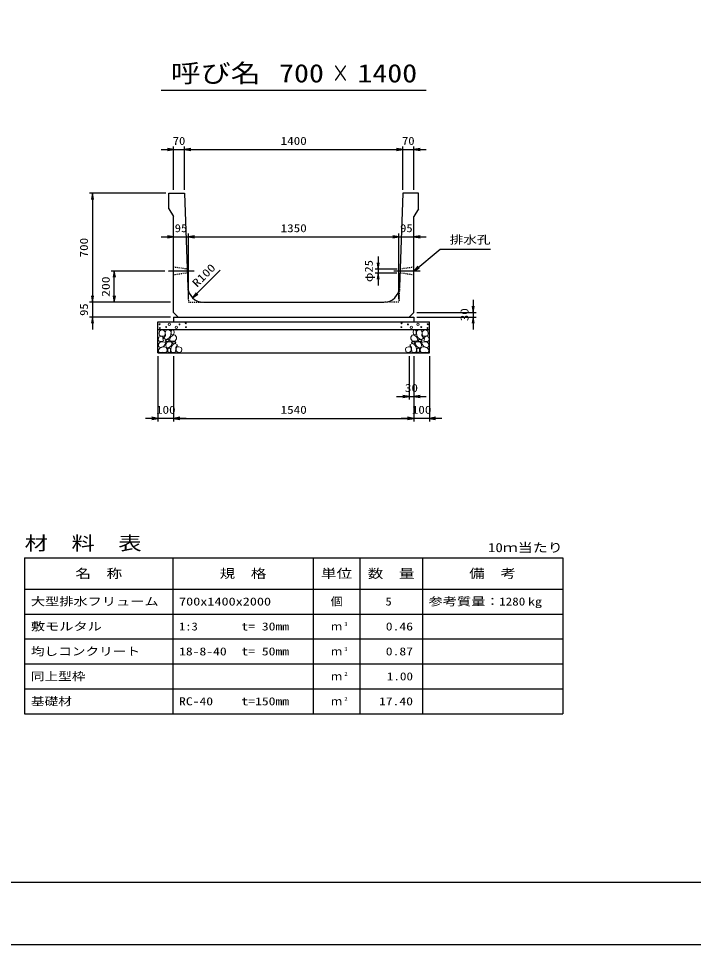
# Model space of a CAD drawing. Units: millimetres at full size. Extents: x 0 to 16820, y 0 to 11880.
# Drawn here: x 5646 to 9973, y 0 to 5940 of the extents above; entities that cross this region are included whole.
import ezdxf
from ezdxf.enums import TextEntityAlignment as Align

# ---------------------------------------------------------------- set-up
doc = ezdxf.new("R2010")
doc.units = ezdxf.units.MM
doc.linetypes.add('CHAIN', pattern=[18.5, 12, -1.5, 3.5, -1.5])
doc.linetypes.add('DASHED_SPACED', pattern=[12, 6, -6])
for name, color, linetype, lineweight in [('0_2', 7, 'Continuous', 25), ('D-BMK', 2, 'CHAIN', 25), ('D-DCR-HCHn', 4, 'Continuous', 9), ('D-MTR-FRAM', 7, 'Continuous', 25), ('D-MTR-LINE', 7, 'Continuous', 25), ('D-STR-DIM', 7, 'Continuous', 25), ('D-STR-STRn', 1, 'Continuous', 25), ('D-TTL', 2, 'Continuous', 25), ('D-TTL-TXT', 7, 'Continuous', 25)]:
    doc.layers.add(name, color=color, linetype=linetype, lineweight=lineweight)
doc.layers.add('D-MTR', color=7, linetype='Continuous')
doc.layers.add('D-MTR-TXT', color=7, linetype='Continuous')
doc.styles.add('ＭＳ ゴシック', font='')
doc.styles.get('ＭＳ ゴシック').set_extended_font_data('MS Gothic')

# ---------------------------------------------------------------- blocks, each defined once
blk = doc.blocks.new('open_arrow')
at = {"color": 0, "linetype": 'Continuous', "lineweight": -2}
blk.add_lwpolyline([(7.5, 1.25), (0, 0), (7.5, -1.25)], dxfattribs=at)

msp = doc.modelspace()

# ---------------------------------------------------------------- linework, layer by layer
at = {"layer": '0_2'}
msp.add_lwpolyline([(8180, 4320), (8350, 4460), (8390, 4460), (8672.944, 4460)], dxfattribs=at)
at = {"layer": 'D-BMK'}
for p, q in [((6772.689, 4320), (6604.832, 4320)), ((8220, 4320), (8052.143, 4320))]:
    msp.add_line(p, q, dxfattribs=at)
at = {"layer": 'D-DCR-HCHn'}
for points in [[(6578.399, 3938.696), (6562.796, 3942.163), (6548.928, 3935.228), (6547.194, 3919.626), (6550.661, 3907.491), (6567.997, 3902.29), (6580.132, 3902.29), (6585.333, 3910.958), (6585.333, 3930.028)], [(6592.267, 3940.429), (6587.067, 3924.827), (6588.8, 3907.491), (6576.665, 3888.421), (6592.267, 3879.753), (6609.603, 3888.421), (6620.005, 3902.29), (6623.472, 3924.827), (6620.005, 3936.962), (6609.603, 3942.163)], [(6625.206, 3936.962), (6625.206, 3916.159), (6633.874, 3910.958), (6642.542, 3916.159), (6644.275, 3928.294), (6642.542, 3938.696), (6630.407, 3942.163)], [(8194.794, 3936.962), (8194.794, 3916.159), (8186.126, 3910.958), (8177.458, 3916.159), (8175.725, 3928.294), (8177.458, 3938.696), (8189.593, 3942.163)], [(8227.733, 3940.429), (8232.933, 3924.827), (8231.2, 3907.491), (8243.335, 3888.421), (8227.733, 3879.753), (8210.397, 3888.421), (8199.995, 3902.29), (8196.528, 3924.827), (8199.995, 3936.962), (8210.397, 3942.163)], [(8241.601, 3938.696), (8257.204, 3942.163), (8271.072, 3935.228), (8272.806, 3919.626), (8269.339, 3907.491), (8252.003, 3902.29), (8239.868, 3902.29), (8234.667, 3910.958), (8234.667, 3930.028)], [(6545.46, 3895.356), (6540.26, 3879.753), (6547.194, 3869.352), (6564.53, 3867.618), (6576.366, 3872.699), (6571.464, 3884.954), (6574.932, 3891.889), (6567.997, 3898.823), (6557.596, 3902.29)], [(6578.366, 3837.757), (6591.208, 3857.019), (6589.603, 3861.834), (6571.946, 3866.65), (6555.894, 3865.045), (6544.658, 3855.414), (6543.052, 3844.177), (6544.658, 3832.941), (6557.499, 3829.731)], [(6595.735, 3879.753), (6587.067, 3872.819), (6590.534, 3867.618), (6602.669, 3867.618), (6607.87, 3869.352), (6611.337, 3876.286), (6606.136, 3881.487)], [(6623.311, 3837.757), (6631.337, 3857.019), (6624.916, 3865.045), (6605.654, 3865.045), (6597.628, 3861.834), (6589.603, 3850.598), (6589.603, 3840.967), (6597.628, 3828.125), (6607.259, 3826.52)], [(6621.739, 3898.823), (6613.071, 3878.02), (6620.005, 3869.352), (6640.808, 3869.352), (6649.476, 3872.819), (6658.144, 3884.954), (6658.144, 3895.356), (6649.476, 3909.224), (6639.074, 3910.958)], [(6647.389, 3855.414), (6655.415, 3861.834), (6652.204, 3866.65), (6640.968, 3866.65), (6636.153, 3865.045), (6632.942, 3858.624), (6637.758, 3853.808)], [(8198.261, 3898.823), (8206.929, 3878.02), (8199.995, 3869.352), (8179.192, 3869.352), (8170.524, 3872.819), (8161.856, 3884.954), (8161.856, 3895.356), (8170.524, 3909.224), (8180.926, 3910.958)], [(8172.611, 3855.414), (8164.585, 3861.834), (8167.796, 3866.65), (8179.032, 3866.65), (8183.847, 3865.045), (8187.058, 3858.624), (8182.242, 3853.808)], [(8196.689, 3837.757), (8188.663, 3857.019), (8195.084, 3865.045), (8214.346, 3865.045), (8222.372, 3861.834), (8230.397, 3850.598), (8230.397, 3840.967), (8222.372, 3828.125), (8212.741, 3826.52)], [(8224.265, 3879.753), (8232.933, 3872.819), (8229.466, 3867.618), (8217.331, 3867.618), (8212.13, 3869.352), (8208.663, 3876.286), (8213.864, 3881.487)], [(8241.634, 3837.757), (8228.792, 3857.019), (8230.397, 3861.834), (8248.054, 3866.65), (8264.106, 3865.045), (8275.342, 3855.414), (8276.948, 3844.177), (8275.342, 3832.941), (8262.501, 3829.731)], [(8274.54, 3895.356), (8279.74, 3879.753), (8272.806, 3869.352), (8255.47, 3867.618), (8243.634, 3872.699), (8248.536, 3884.954), (8245.068, 3891.889), (8252.003, 3898.823), (8262.404, 3902.29)], [(6584.787, 3797.627), (6596.023, 3802.443), (6599.234, 3818.494), (6592.813, 3829.731), (6581.577, 3832.941), (6567.13, 3831.336), (6551.078, 3824.915), (6543.052, 3815.284), (6543.052, 3804.048), (6547.868, 3797.627), (6567.13, 3799.232)], [(6620.101, 3802.443), (6620.101, 3821.705), (6612.075, 3826.52), (6604.049, 3821.705), (6602.444, 3810.469), (6604.049, 3800.837), (6615.285, 3797.627)], [(6650.599, 3799.232), (6655.415, 3813.679), (6653.81, 3829.731), (6665.046, 3847.388), (6650.599, 3855.414), (6634.548, 3847.388), (6624.916, 3834.546), (6621.706, 3813.679), (6624.916, 3802.443), (6634.548, 3797.627)], [(6663.441, 3800.837), (6677.887, 3797.627), (6690.729, 3804.048), (6692.334, 3818.494), (6689.124, 3829.731), (6673.072, 3834.546), (6661.836, 3834.546), (6657.02, 3826.52), (6657.02, 3808.863)], [(8156.559, 3800.837), (8142.113, 3797.627), (8129.271, 3804.048), (8127.666, 3818.494), (8130.876, 3829.731), (8146.928, 3834.546), (8158.164, 3834.546), (8162.98, 3826.52), (8162.98, 3808.863)], [(8169.401, 3799.232), (8164.585, 3813.679), (8166.19, 3829.731), (8154.954, 3847.388), (8169.401, 3855.414), (8185.452, 3847.388), (8195.084, 3834.546), (8198.294, 3813.679), (8195.084, 3802.443), (8185.452, 3797.627)], [(8199.899, 3802.443), (8199.899, 3821.705), (8207.925, 3826.52), (8215.951, 3821.705), (8217.556, 3810.469), (8215.951, 3800.837), (8204.715, 3797.627)], [(8235.213, 3797.627), (8223.977, 3802.443), (8220.766, 3818.494), (8227.187, 3829.731), (8238.423, 3832.941), (8252.87, 3831.336), (8268.922, 3824.915), (8276.948, 3815.284), (8276.948, 3804.048), (8272.132, 3797.627), (8252.87, 3799.232)]]:
    msp.add_lwpolyline(points, close=True, dxfattribs=at)
for centre, radius in [((6550.727, 3978.955), 3), ((6613.336, 3978.955), 7.5), ((6677.708, 3978.164), 3), ((6718.131, 3985.006), 3), ((8101.869, 3985.006), 3), ((8142.292, 3978.164), 3), ((8206.664, 3978.955), 7.5), ((8269.273, 3978.955), 3), ((6551.869, 3953.91), 3), ((6592.292, 3960.752), 3), ((6656.664, 3959.961), 7.5), ((6719.273, 3959.961), 3), ((8100.727, 3959.961), 3), ((8163.336, 3959.961), 7.5), ((8227.708, 3960.752), 3), ((8268.131, 3953.91), 3)]:
    msp.add_circle(centre, radius, dxfattribs=at)
at = {"layer": 'D-MTR-FRAM'}
for p, q in [((5685, 2480), (9135, 2480)), ((5685, 2480), (5685, 1480)), ((9135, 2480), (9135, 1480)), ((5685, 1480), (9135, 1480))]:
    msp.add_line(p, q, dxfattribs=at)
at = {"layer": 'D-MTR-LINE'}
for p, q in [((6635, 2480), (6635, 1480)), ((7535, 2480), (7535, 1480)), ((7835, 2480), (7835, 1480)), ((8235, 2480), (8235, 1480)), ((5685, 2280), (9135, 2280)), ((5685, 2120), (9135, 2120)), ((5685, 1960), (9135, 1960)), ((5685, 1800), (9135, 1800)), ((5685, 1640), (9135, 1640))]:
    msp.add_line(p, q, dxfattribs=at)
at = {"layer": 'D-STR-DIM'}
for p, q in [((6640, 4840), (6640, 5120)), ((6710, 4840), (6710, 5120)), ((6710, 4840), (6710, 5120)), ((8110, 4840), (8110, 5120)), ((8110, 4840), (8110, 5120)), ((8180, 4840), (8180, 5120)), ((6560, 5100), (6790, 5100)), ((6710, 5100), (8110, 5100)), ((8030, 5100), (8260, 5100)), ((6590, 4820), (6100, 4820)), ((6120, 4820), (6120, 4120)), ((6560, 4540), (6815, 4540)), ((6735, 4140), (6735, 4560)), ((6735, 4140), (6735, 4560)), ((6735, 4540), (8085, 4540)), ((8005, 4540), (8260, 4540)), ((8085, 4140), (8085, 4560)), ((8085, 4140), (8085, 4560)), ((7952.143, 4412.5), (7952.143, 4227.5)), ((6584.832, 4320), (6240, 4320)), ((6260, 4120), (6260, 4320)), ((6762.055, 4148.038), (6938.832, 4324.815)), ((8072.589, 4332.5), (7932.143, 4332.5)), ((8071.696, 4307.5), (7932.143, 4307.5)), ((6120, 4200), (6120, 3945)), ((6620, 4120), (6100, 4120)), ((6620, 4120), (6100, 4120)), ((6620, 4120), (6240, 4120)), ((8560, 4135), (8560, 3945)), ((8200, 4055), (8580, 4055)), ((6620, 4025), (6100, 4025)), ((8200, 4025), (8580, 4025)), ((6540, 3775), (6540, 3355)), ((6640, 3775), (6640, 3355)), ((6640, 3775), (6640, 3355)), ((8150, 3775), (8150, 3495)), ((8180, 3775), (8180, 3355)), ((8180, 3775), (8180, 3355)), ((8180, 3775), (8180, 3495)), ((8280, 3775), (8280, 3355)), ((8070, 3515), (8260, 3515)), ((6720, 3375), (6460, 3375)), ((6640, 3375), (8180, 3375)), ((8360, 3375), (8100, 3375))]:
    msp.add_line(p, q, dxfattribs=at)
at = {"layer": 'D-STR-STRn'}
for p, q in [((6610, 4820), (6710, 4820)), ((6610, 4720), (6610, 4820)), ((6710, 4820), (6731.556, 4216.431)), ((8110, 4820), (8088.444, 4216.431)), ((8210, 4820), (8110, 4820)), ((8210, 4720), (8210, 4820)), ((6610, 4720), (6640, 4670)), ((8210, 4720), (8180, 4670)), ((6640, 4055), (6640, 4670)), ((8180, 4055), (8180, 4670)), ((6831.492, 4120), (7988.508, 4120)), ((6640, 4055), (6670, 4025)), ((8180, 4055), (8150, 4025)), ((6540, 3795), (6540, 3995)), ((6540, 3995), (8280, 3995)), ((6640, 4025), (8180, 4025)), ((6640, 4025), (6640, 3995)), ((8180, 4025), (8180, 3995)), ((8280, 3795), (8280, 3995)), ((6540, 3945), (8280, 3945)), ((6540, 3795), (8280, 3795))]:
    msp.add_line(p, q, dxfattribs=at)
at = {"layer": 'D-STR-STRn', "color": 2, "linetype": 'DASHED_SPACED'}
for p, q in [((6727.411, 4332.5), (6640, 4345)), ((8180, 4345), (8092.589, 4332.5)), ((6728.304, 4307.5), (6640, 4295)), ((8180, 4295), (8091.696, 4307.5)), ((6731.556, 4216.431), (6735, 4120)), ((8088.444, 4216.431), (8085, 4120)), ((6735, 4120), (6831.492, 4120)), ((8085, 4120), (7988.508, 4120))]:
    msp.add_line(p, q, dxfattribs=at)
at = {"layer": 'D-STR-STRn'}
for centre, start, end in [((6831.492, 4220), 182.04541, 270), ((7988.508, 4220), 270, 357.95459)]:
    msp.add_arc(centre, 100, start, end, dxfattribs=at)
at = {"layer": 'D-TTL'}
for points in [[(0, 0), (16820, 0), (16820, 11880), (0, 11880)], [(400, 400), (16420, 400), (16420, 11480), (400, 11480)]]:
    msp.add_lwpolyline(points, close=True, dxfattribs=at)
at = {"layer": 'D-TTL-TXT'}
msp.add_line((6560, 5480), (8260, 5480), dxfattribs=at)

# ---------------------------------------------------------------- block references
at = {"layer": '0_2', "xscale": 5.33, "yscale": 5.33, "rotation": 39.5}
msp.add_blockref('open_arrow', (8180, 4320), dxfattribs=at)
at = {"layer": 'D-STR-DIM', "xscale": 5.33, "yscale": 5.33}
for p, rotation in [((6640, 5100), 180), ((8110, 5100), 180), ((8110, 5100), 180), ((6120, 4820), 270), ((6640, 4540), 180), ((8085, 4540), 180), ((8085, 4540), 180), ((7952.143, 4332.5), 90), ((6260, 4320), 270), ((7952.143, 4307.5), 270), ((6120, 4120), 90), ((6120, 4120), 90), ((6260, 4120), 90), ((6762.055, 4148.038), 45), ((8560, 4055), 90), ((6120, 4025), 270), ((8560, 4025), 270), ((8150, 3515), 180), ((6540, 3375), 180), ((8180, 3375), 180), ((8180, 3375), 180)]:
    msp.add_blockref('open_arrow', p, dxfattribs=dict(at, rotation=rotation))
for p in [(6710, 5100), (6710, 5100), (8180, 5100), (6735, 4540), (6735, 4540), (8180, 4540), (8180, 3515), (6640, 3375), (6640, 3375), (8280, 3375)]:
    msp.add_blockref('open_arrow', p, dxfattribs=at)

# ---------------------------------------------------------------- texts
at = {"layer": '0_2', "style": 'ＭＳ ゴシック', "width": 1.25}
msp.add_text('排水孔', height=51.32, dxfattribs=at).set_placement((8410, 4480), align=Align.BOTTOM_LEFT)
at = {"layer": 'D-MTR', "style": 'ＭＳ ゴシック', "width": 1.25}
msp.add_text('材\u3000料\u3000表', height=87.98, dxfattribs=at).set_placement((5685, 2504), align=Align.BOTTOM_LEFT)
at = {"layer": 'D-MTR', "style": 'ＭＳ ゴシック', "width": 1.2}
msp.add_text('10ｍ当たり', height=58.65, dxfattribs=at).set_placement((9135, 2499.333), align=Align.BOTTOM_RIGHT)
at = {"layer": 'D-MTR-TXT', "style": 'ＭＳ ゴシック'}
for s, height, width, p in [('名\u3000称', 58.65, 1.25, (6160, 2380)), ('規\u3000格', 58.65, 1.25, (7085, 2380)), ('単位', 58.65, 1.25, (7685, 2380)), ('数\u3000量', 58.65, 1.25, (8035, 2380)), ('備\u3000考', 58.65, 1.25, (8685, 2380)), ('個', 51.32, 1.1, (7685, 2200))]:
    msp.add_text(s, height=height, dxfattribs=dict(at, width=width)).set_placement(p, align=Align.MIDDLE_CENTER)
for s, width, p in [('大型排水フリューム', 1.3, (5725, 2200)), ('700x1400x2000', 1.3, (6675, 2200)), ('参考質量：    kg', 1.3, (8275, 2200)), ('敷モルタル', 1.3, (5725, 2040)), ('1:3', 1.15, (6675, 2040)), ('t= 30mm', 1.25, (7075, 2040)), ('均しコンクリート', 1.25, (5725, 1880)), ('18-8-40', 1.25, (6675, 1880)), ('t= 50mm', 1.25, (7075, 1880)), ('同上型枠', 1.25, (5725, 1720)), ('基礎材', 1.25, (5725, 1560)), ('RC-40', 1.25, (6675, 1560)), ('t=150mm', 1.25, (7075, 1560))]:
    msp.add_text(s, height=51.32, dxfattribs=dict(at, width=width)).set_placement(p, align=Align.MIDDLE_LEFT)
for s, width, p in [('5', 1.15, (8038.553, 2200)), ('1280', 1.2, (8895, 2200)), ('0.46', 1.25, (8175, 2040)), ('0.87', 1.25, (8175, 1880)), ('1.00', 1.2, (8175, 1720)), ('17.40', 1.25, (8175, 1560))]:
    msp.add_text(s, height=51.32, dxfattribs=dict(at, width=width)).set_placement(p, align=Align.MIDDLE_RIGHT)
for p in [(7685, 2040), (7685, 1880), (7685, 1720), (7685, 1560)]:
    msp.add_text('ｍ', height=51.32, dxfattribs=at).set_placement(p, align=Align.MIDDLE_CENTER)
at = {"layer": 'D-MTR-TXT', "style": 'ＭＳ ゴシック', "width": 1.15}
for s, p in [('3', (7735, 2035.333)), ('3', (7735, 1875.333)), ('2', (7735, 1715.333)), ('2', (7735, 1555.333))]:
    msp.add_text(s, height=25.66, dxfattribs=at).set_placement(p, align=Align.BOTTOM_LEFT)
at = {"layer": 'D-STR-DIM', "style": 'ＭＳ ゴシック'}
for s, width, p in [('70', 1.15, (6675, 5155)), ('1400', 1.2, (7410, 5155)), ('70', 1.15, (8145, 5155)), ('95', 1.15, (6687.5, 4595)), ('1350', 1.2, (7410, 4595)), ('95', 1.15, (8132.5, 4595)), ('30', 1.2, (8165, 3570)), ('100', 1.2, (6590, 3430)), ('1540', 1.2, (7410, 3430)), ('100', 1.2, (8230, 3430))]:
    msp.add_text(s, height=51.32, dxfattribs=dict(at, width=width)).set_placement(p, align=Align.MIDDLE_CENTER)
for s, width, p in [('700', 1.2, (6065, 4470)), ('φ25', 1.15, (7891.458, 4320)), ('200', 1.25, (6205, 4220)), ('95', 1.15, (6065, 4072.5)), ('30', 1.2, (8505, 4040))]:
    msp.add_text(s, height=51.32, rotation=90, dxfattribs=dict(at, width=width)).set_placement(p, align=Align.MIDDLE_CENTER)
at = {"layer": 'D-STR-DIM', "style": 'ＭＳ ゴシック', "width": 1.25}
msp.add_text('R100', height=51.32, rotation=45, dxfattribs=at).set_placement((6800.995, 4202.063), align=Align.BOTTOM_LEFT)
at = {"layer": 'D-TTL-TXT', "style": 'ＭＳ ゴシック'}
for s, width, p in [('呼び名', 1.2, (6910, 5495)), ('700', 1.2, (7460, 5495)), ('1400', 1.2, (8010, 5495)), ('×', 0.7, (7710, 5495))]:
    msp.add_text(s, height=117.3, dxfattribs=dict(at, width=width)).set_placement(p, align=Align.BOTTOM_CENTER)

doc.saveas('drawing.dxf')
